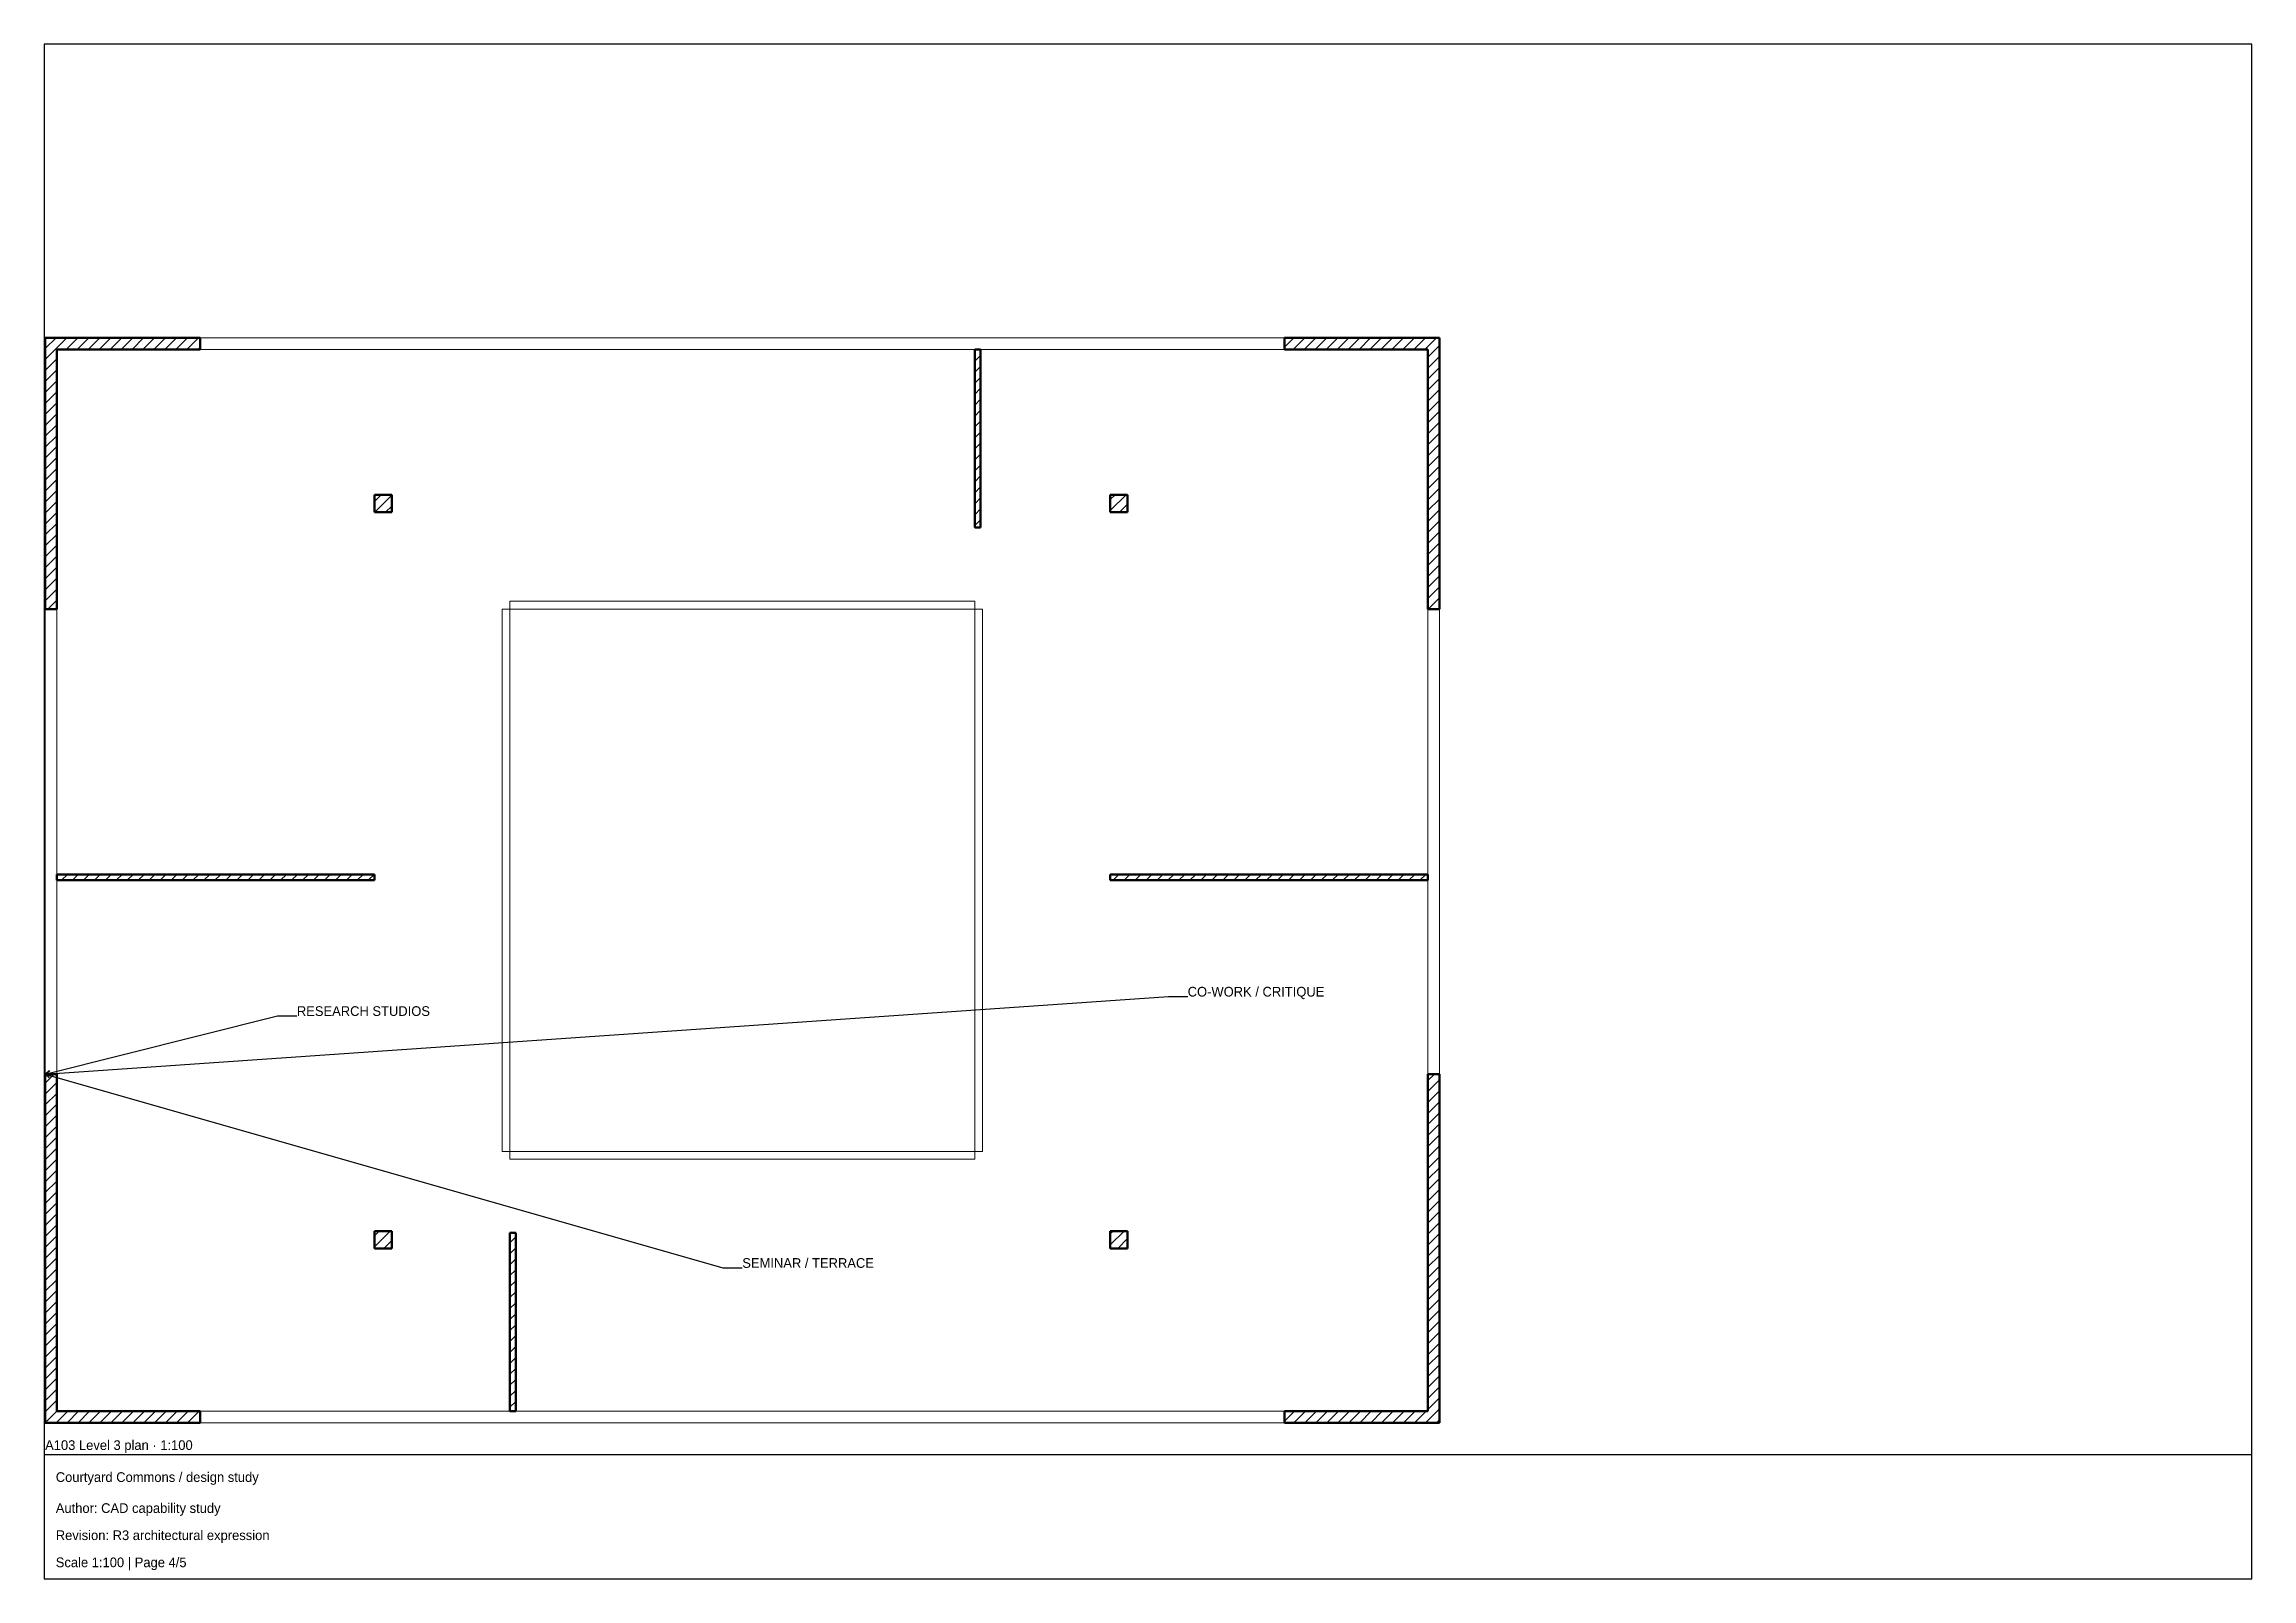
# Model space of a CAD drawing. Header units: millimetres. Extents: x 51854 to 52424, y 12 to 408.
import ezdxf

# ---------------------------------------------------------------- set-up
doc = ezdxf.new("R2010")
doc.units = ezdxf.units.MM
doc.layers.add('90 Derived drawings', color=7, linetype='CONTINUOUS', lineweight=25, true_color=0x202020)
doc.layers.add('Default', color=7, linetype='CONTINUOUS', lineweight=25, true_color=0x4f8cff)

msp = doc.modelspace()

# ---------------------------------------------------------------- linework, layer by layer
at = {"layer": '90 Derived drawings', "linetype": 'CONTINUOUS', "lineweight": 50, "true_color": 0x202020}
for p, q in [((51854.25, 332.25), (51854.25, 262.25)), ((51854.25, 332.25), (51894.25, 332.25)), ((51894.25, 332.25), (51894.25, 329.25)), ((52174.25, 332.25), (52174.25, 329.25)), ((52174.25, 332.25), (52214.25, 332.25)), ((52214.25, 332.25), (52214.25, 262.25)), ((51857.25, 329.25), (51857.25, 262.25)), ((51857.25, 329.25), (51894.25, 329.25)), ((52094.25, 329.25), (52094.25, 283.25)), ((52094.25, 329.25), (52095.75, 329.25)), ((52095.75, 329.25), (52095.75, 283.25)), ((52174.25, 329.25), (52211.25, 329.25)), ((52211.25, 329.25), (52211.25, 262.25)), ((51939.25, 291.75), (51939.25, 287.25)), ((51939.25, 291.75), (51943.75, 291.75)), ((51943.75, 291.75), (51943.75, 287.25)), ((52129.25, 291.75), (52129.25, 287.25)), ((52129.25, 291.75), (52133.75, 291.75)), ((52133.75, 291.75), (52133.75, 287.25)), ((51939.25, 287.25), (51943.75, 287.25)), ((52129.25, 287.25), (52133.75, 287.25)), ((52094.25, 283.25), (52095.75, 283.25)), ((51854.25, 262.25), (51857.25, 262.25)), ((52211.25, 262.25), (52214.25, 262.25)), ((51857.25, 193.75), (51857.25, 192.25)), ((51857.25, 193.75), (51939.25, 193.75)), ((51857.25, 192.25), (51939.25, 192.25)), ((51939.25, 193.75), (51939.25, 192.25)), ((52129.25, 193.75), (52129.25, 192.25)), ((52129.25, 193.75), (52211.25, 193.75)), ((52129.25, 192.25), (52211.25, 192.25)), ((52211.25, 193.75), (52211.25, 192.25)), ((51854.25, 142.25), (51854.25, 52.25)), ((51854.25, 142.25), (51857.25, 142.25)), ((51857.25, 142.25), (51857.25, 55.25)), ((52211.25, 142.25), (52211.25, 55.25)), ((52211.25, 142.25), (52214.25, 142.25)), ((52214.25, 142.25), (52214.25, 52.25)), ((51939.25, 101.75), (51939.25, 97.25)), ((51939.25, 101.75), (51943.75, 101.75)), ((51939.25, 97.25), (51943.75, 97.25)), ((51943.75, 101.75), (51943.75, 97.25)), ((51974.25, 101.25), (51974.25, 55.25)), ((51974.25, 101.25), (51975.75, 101.25)), ((51975.75, 101.25), (51975.75, 55.25)), ((52129.25, 101.75), (52129.25, 97.25)), ((52129.25, 101.75), (52133.75, 101.75)), ((52129.25, 97.25), (52133.75, 97.25)), ((52133.75, 101.75), (52133.75, 97.25)), ((51854.25, 52.25), (51894.25, 52.25)), ((51857.25, 55.25), (51894.25, 55.25)), ((51894.25, 55.25), (51894.25, 52.25)), ((51974.25, 55.25), (51975.75, 55.25)), ((52174.25, 55.25), (52174.25, 52.25)), ((52174.25, 55.25), (52211.25, 55.25)), ((52174.25, 52.25), (52214.25, 52.25))]:
    msp.add_line(p, q, dxfattribs=at)
at = {"layer": '90 Derived drawings', "linetype": 'CONTINUOUS', "lineweight": 13, "true_color": 0x202020}
for p, q in [((51854.25, 326.61), (51859.89, 332.25)), ((51854.25, 329.44), (51857.06, 332.25)), ((51859.72, 329.25), (51862.72, 332.25)), ((51862.55, 329.25), (51865.55, 332.25)), ((51865.38, 329.25), (51868.38, 332.25)), ((51868.21, 329.25), (51871.21, 332.25)), ((51871.03, 329.25), (51874.03, 332.25)), ((51873.86, 329.25), (51876.86, 332.25)), ((51876.69, 329.25), (51879.69, 332.25)), ((51879.52, 329.25), (51882.52, 332.25)), ((51882.35, 329.25), (51885.35, 332.25)), ((51885.18, 329.25), (51888.18, 332.25)), ((51888.01, 329.25), (51891.01, 332.25)), ((51890.83, 329.25), (51893.83, 332.25)), ((52174.25, 329.82), (52176.68, 332.25)), ((52176.5, 329.25), (52179.5, 332.25)), ((52179.33, 329.25), (52182.33, 332.25)), ((52182.16, 329.25), (52185.16, 332.25)), ((52184.99, 329.25), (52187.99, 332.25)), ((52187.82, 329.25), (52190.82, 332.25)), ((52190.65, 329.25), (52193.65, 332.25)), ((52193.48, 329.25), (52196.48, 332.25)), ((52196.3, 329.25), (52199.3, 332.25)), ((52199.13, 329.25), (52202.13, 332.25)), ((52201.96, 329.25), (52204.96, 332.25)), ((52204.79, 329.25), (52207.79, 332.25)), ((52207.62, 329.25), (52210.62, 332.25)), ((52210.45, 329.25), (52213.45, 332.25)), ((51854.25, 323.78), (51857.25, 326.78)), ((51893.66, 329.25), (51894.25, 329.84)), ((52094.25, 329.02), (52094.48, 329.25)), ((52094.25, 326.19), (52095.75, 327.69)), ((52211.25, 327.23), (52214.25, 330.23)), ((52211.25, 324.4), (52214.25, 327.4)), ((51854.25, 320.95), (51857.25, 323.95)), ((51854.25, 318.12), (51857.25, 321.12)), ((52094.25, 323.36), (52095.75, 324.86)), ((52094.25, 320.53), (52095.75, 322.03)), ((52094.25, 317.71), (52095.75, 319.21)), ((52211.25, 321.57), (52214.25, 324.57)), ((52211.25, 318.74), (52214.25, 321.74)), ((51854.25, 315.29), (51857.25, 318.29)), ((51854.25, 312.47), (51857.25, 315.47)), ((52094.25, 314.88), (52095.75, 316.38)), ((52094.25, 312.05), (52095.75, 313.55)), ((52211.25, 315.91), (52214.25, 318.91)), ((52211.25, 313.08), (52214.25, 316.08)), ((51854.25, 309.64), (51857.25, 312.64)), ((51854.25, 306.81), (51857.25, 309.81)), ((52094.25, 309.22), (52095.75, 310.72)), ((52094.25, 306.39), (52095.75, 307.89)), ((52211.25, 310.26), (52214.25, 313.26)), ((52211.25, 307.43), (52214.25, 310.43)), ((51854.25, 303.98), (51857.25, 306.98)), ((51854.25, 301.15), (51857.25, 304.15)), ((52094.25, 303.56), (52095.75, 305.06)), ((52094.25, 300.74), (52095.75, 302.24)), ((52211.25, 304.6), (52214.25, 307.6)), ((52211.25, 301.77), (52214.25, 304.77)), ((51854.25, 298.32), (51857.25, 301.32)), ((51854.25, 295.49), (51857.25, 298.49)), ((52094.25, 297.91), (52095.75, 299.41)), ((52094.25, 295.08), (52095.75, 296.58)), ((52211.25, 298.94), (52214.25, 301.94)), ((52211.25, 296.11), (52214.25, 299.11)), ((51854.25, 292.67), (51857.25, 295.67)), ((51854.25, 289.84), (51857.25, 292.84)), ((51939.25, 289.99), (51941.01, 291.75)), ((51939.34, 287.25), (51943.75, 291.66)), ((52094.25, 292.25), (52095.75, 293.75)), ((52094.25, 289.42), (52095.75, 290.92)), ((52129.25, 287.65), (52133.35, 291.75)), ((52129.25, 290.48), (52130.52, 291.75)), ((52211.25, 293.28), (52214.25, 296.28)), ((52211.25, 290.46), (52214.25, 293.46)), ((51854.25, 287.01), (51857.25, 290.01)), ((51854.25, 284.18), (51857.25, 287.18)), ((51942.17, 287.25), (51943.75, 288.83)), ((52094.25, 286.59), (52095.75, 288.09)), ((52094.25, 283.76), (52095.75, 285.26)), ((52131.68, 287.25), (52133.75, 289.32)), ((52211.25, 287.63), (52214.25, 290.63)), ((52211.25, 284.8), (52214.25, 287.8)), ((51854.25, 281.35), (51857.25, 284.35)), ((51854.25, 278.52), (51857.25, 281.52)), ((52211.25, 281.97), (52214.25, 284.97)), ((52211.25, 279.14), (52214.25, 282.14)), ((52211.25, 276.31), (52214.25, 279.31)), ((51854.25, 275.7), (51857.25, 278.7)), ((51854.25, 272.87), (51857.25, 275.87)), ((52211.25, 273.49), (52214.25, 276.49)), ((52211.25, 270.66), (52214.25, 273.66)), ((51854.25, 270.04), (51857.25, 273.04)), ((51854.25, 267.21), (51857.25, 270.21)), ((52211.25, 267.83), (52214.25, 270.83)), ((52211.25, 265), (52214.25, 268)), ((51854.25, 264.38), (51857.25, 267.38)), ((51854.95, 262.25), (51857.25, 264.55)), ((52211.33, 262.25), (52214.25, 265.17)), ((52214.16, 262.25), (52214.25, 262.34)), ((51858.49, 192.25), (51859.99, 193.75)), ((51861.31, 192.25), (51862.81, 193.75)), ((51864.14, 192.25), (51865.64, 193.75)), ((51866.97, 192.25), (51868.47, 193.75)), ((51869.8, 192.25), (51871.3, 193.75)), ((51872.63, 192.25), (51874.13, 193.75)), ((51875.46, 192.25), (51876.96, 193.75)), ((51878.28, 192.25), (51879.78, 193.75)), ((51881.11, 192.25), (51882.61, 193.75)), ((51883.94, 192.25), (51885.44, 193.75)), ((51886.77, 192.25), (51888.27, 193.75)), ((51889.6, 192.25), (51891.1, 193.75)), ((51892.43, 192.25), (51893.93, 193.75)), ((51895.26, 192.25), (51896.76, 193.75)), ((51898.08, 192.25), (51899.58, 193.75)), ((51900.91, 192.25), (51902.41, 193.75)), ((51903.74, 192.25), (51905.24, 193.75)), ((51906.57, 192.25), (51908.07, 193.75)), ((51909.4, 192.25), (51910.9, 193.75)), ((51912.23, 192.25), (51913.73, 193.75)), ((51915.05, 192.25), (51916.55, 193.75)), ((51917.88, 192.25), (51919.38, 193.75)), ((51920.71, 192.25), (51922.21, 193.75)), ((51923.54, 192.25), (51925.04, 193.75)), ((51926.37, 192.25), (51927.87, 193.75)), ((51929.2, 192.25), (51930.7, 193.75)), ((51932.02, 192.25), (51933.52, 193.75)), ((51934.85, 192.25), (51936.35, 193.75)), ((51937.68, 192.25), (51939.18, 193.75)), ((52130.01, 192.25), (52131.51, 193.75)), ((52132.84, 192.25), (52134.34, 193.75)), ((52135.67, 192.25), (52137.17, 193.75)), ((52138.5, 192.25), (52140, 193.75)), ((52141.33, 192.25), (52142.83, 193.75)), ((52144.16, 192.25), (52145.66, 193.75)), ((52146.99, 192.25), (52148.49, 193.75)), ((52149.81, 192.25), (52151.31, 193.75)), ((52152.64, 192.25), (52154.14, 193.75)), ((52155.47, 192.25), (52156.97, 193.75)), ((52158.3, 192.25), (52159.8, 193.75)), ((52161.13, 192.25), (52162.63, 193.75)), ((52163.96, 192.25), (52165.46, 193.75)), ((52166.78, 192.25), (52168.28, 193.75)), ((52169.61, 192.25), (52171.11, 193.75)), ((52172.44, 192.25), (52173.94, 193.75)), ((52175.27, 192.25), (52176.77, 193.75)), ((52178.1, 192.25), (52179.6, 193.75)), ((52180.93, 192.25), (52182.43, 193.75)), ((52183.75, 192.25), (52185.25, 193.75)), ((52186.58, 192.25), (52188.08, 193.75)), ((52189.41, 192.25), (52190.91, 193.75)), ((52192.24, 192.25), (52193.74, 193.75)), ((52195.07, 192.25), (52196.57, 193.75)), ((52197.9, 192.25), (52199.4, 193.75)), ((52200.73, 192.25), (52202.23, 193.75)), ((52203.55, 192.25), (52205.05, 193.75)), ((52206.38, 192.25), (52207.88, 193.75)), ((52209.21, 192.25), (52210.71, 193.75)), ((51854.25, 139.93), (51856.57, 142.25)), ((51854.25, 137.1), (51857.25, 140.1)), ((51854.25, 134.27), (51857.25, 137.27)), ((52211.25, 140.55), (52212.95, 142.25)), ((52211.25, 137.72), (52214.25, 140.72)), ((52211.25, 134.89), (52214.25, 137.89)), ((51854.25, 131.45), (51857.25, 134.45)), ((51854.25, 128.62), (51857.25, 131.62)), ((52211.25, 132.06), (52214.25, 135.06)), ((52211.25, 129.24), (52214.25, 132.24)), ((51854.25, 125.79), (51857.25, 128.79)), ((51854.25, 122.96), (51857.25, 125.96)), ((52211.25, 126.41), (52214.25, 129.41)), ((52211.25, 123.58), (52214.25, 126.58)), ((51854.25, 120.13), (51857.25, 123.13)), ((51854.25, 117.3), (51857.25, 120.3)), ((52211.25, 120.75), (52214.25, 123.75)), ((52211.25, 117.92), (52214.25, 120.92)), ((51854.25, 114.48), (51857.25, 117.48)), ((51854.25, 111.65), (51857.25, 114.65)), ((52211.25, 115.09), (52214.25, 118.09)), ((52211.25, 112.27), (52214.25, 115.27)), ((51854.25, 108.82), (51857.25, 111.82)), ((51854.25, 105.99), (51857.25, 108.99)), ((52211.25, 109.44), (52214.25, 112.44)), ((52211.25, 106.61), (52214.25, 109.61)), ((51854.25, 103.16), (51857.25, 106.16)), ((51854.25, 100.33), (51857.25, 103.33)), ((52211.25, 103.78), (52214.25, 106.78)), ((52211.25, 100.95), (52214.25, 103.95)), ((51854.25, 97.5), (51857.25, 100.5)), ((51854.25, 94.68), (51857.25, 97.68)), ((51939.25, 97.65), (51943.35, 101.75)), ((51939.25, 100.48), (51940.52, 101.75)), ((51941.68, 97.25), (51943.75, 99.32)), ((51974.25, 98.71), (51975.75, 100.21)), ((51974.25, 95.88), (51975.75, 97.38)), ((52129.25, 98.15), (52132.85, 101.75)), ((52129.25, 100.98), (52130.02, 101.75)), ((52131.18, 97.25), (52133.75, 99.82)), ((52211.25, 98.12), (52214.25, 101.12)), ((52211.25, 95.29), (52214.25, 98.29)), ((51854.25, 91.85), (51857.25, 94.85)), ((51854.25, 89.02), (51857.25, 92.02)), ((51974.25, 93.05), (51975.75, 94.55)), ((51974.25, 90.23), (51975.75, 91.73)), ((52211.25, 92.47), (52214.25, 95.47)), ((52211.25, 89.64), (52214.25, 92.64)), ((51854.25, 86.19), (51857.25, 89.19)), ((51854.25, 83.36), (51857.25, 86.36)), ((51974.25, 87.4), (51975.75, 88.9)), ((51974.25, 84.57), (51975.75, 86.07)), ((52211.25, 86.81), (52214.25, 89.81)), ((52211.25, 83.98), (52214.25, 86.98)), ((51854.25, 80.53), (51857.25, 83.53)), ((51854.25, 77.71), (51857.25, 80.71)), ((51974.25, 81.74), (51975.75, 83.24)), ((51974.25, 78.91), (51975.75, 80.41)), ((52211.25, 81.15), (52214.25, 84.15)), ((52211.25, 78.32), (52214.25, 81.32)), ((51854.25, 74.88), (51857.25, 77.88)), ((51854.25, 72.05), (51857.25, 75.05)), ((51974.25, 76.08), (51975.75, 77.58)), ((51974.25, 73.26), (51975.75, 74.76)), ((52211.25, 75.5), (52214.25, 78.5)), ((52211.25, 72.67), (52214.25, 75.67)), ((51854.25, 69.22), (51857.25, 72.22)), ((51854.25, 66.39), (51857.25, 69.39)), ((51974.25, 70.43), (51975.75, 71.93)), ((51974.25, 67.6), (51975.75, 69.1)), ((52211.25, 69.84), (52214.25, 72.84)), ((52211.25, 67.01), (52214.25, 70.01)), ((51854.25, 63.56), (51857.25, 66.56)), ((51854.25, 60.74), (51857.25, 63.74)), ((51974.25, 64.77), (51975.75, 66.27)), ((51974.25, 61.94), (51975.75, 63.44)), ((52211.25, 64.18), (52214.25, 67.18)), ((52211.25, 61.35), (52214.25, 64.35)), ((51854.25, 57.91), (51857.25, 60.91)), ((51854.25, 55.08), (51857.25, 58.08)), ((51974.25, 59.11), (51975.75, 60.61)), ((51974.25, 56.28), (51975.75, 57.78)), ((52211.25, 58.53), (52214.25, 61.53)), ((52211.25, 55.7), (52214.25, 58.7)), ((51854.25, 52.25), (51857.25, 55.25)), ((51857.08, 52.25), (51860.08, 55.25)), ((51859.91, 52.25), (51862.91, 55.25)), ((51862.74, 52.25), (51865.74, 55.25)), ((51865.56, 52.25), (51868.56, 55.25)), ((51868.39, 52.25), (51871.39, 55.25)), ((51871.22, 52.25), (51874.22, 55.25)), ((51874.05, 52.25), (51877.05, 55.25)), ((51876.88, 52.25), (51879.88, 55.25)), ((51879.71, 52.25), (51882.71, 55.25)), ((51882.53, 52.25), (51885.53, 55.25)), ((51885.36, 52.25), (51888.36, 55.25)), ((51888.19, 52.25), (51891.19, 55.25)), ((51891.02, 52.25), (51894.02, 55.25)), ((51893.85, 52.25), (51894.25, 52.65)), ((52174.25, 52.64), (52176.86, 55.25)), ((52176.69, 52.25), (52179.69, 55.25)), ((52179.52, 52.25), (52182.52, 55.25)), ((52182.35, 52.25), (52185.35, 55.25)), ((52185.18, 52.25), (52188.18, 55.25)), ((52188, 52.25), (52191, 55.25)), ((52190.83, 52.25), (52193.83, 55.25)), ((52193.66, 52.25), (52196.66, 55.25)), ((52196.49, 52.25), (52199.49, 55.25)), ((52199.32, 52.25), (52202.32, 55.25)), ((52202.15, 52.25), (52205.15, 55.25)), ((52204.97, 52.25), (52207.97, 55.25)), ((52207.8, 52.25), (52210.8, 55.25)), ((52210.63, 52.25), (52214.25, 55.87)), ((52213.46, 52.25), (52214.25, 53.04))]:
    msp.add_line(p, q, dxfattribs=at)
at = {"layer": '90 Derived drawings', "linetype": 'CONTINUOUS', "lineweight": 18, "true_color": 0x202020}
for p, q in [((51894.25, 332.25), (52174.25, 332.25)), ((51894.25, 329.25), (52094.25, 329.25)), ((52095.75, 329.25), (52174.25, 329.25)), ((51854.25, 262.25), (51854.25, 142.25)), ((51857.25, 262.25), (51857.25, 193.75)), ((51972.25, 122.25), (51972.25, 262.25)), ((51972.25, 262.25), (51974.25, 262.25)), ((51974.25, 262.25), (51974.25, 264.25)), ((51974.25, 264.25), (52094.25, 264.25)), ((51974.25, 262.25), (52094.25, 262.25)), ((51974.25, 122.25), (51974.25, 262.25)), ((52094.25, 262.25), (52094.25, 264.25)), ((52094.25, 122.25), (52094.25, 262.25)), ((52094.25, 262.25), (52096.25, 262.25)), ((52096.25, 122.25), (52096.25, 262.25)), ((52211.25, 262.25), (52211.25, 193.75)), ((52214.25, 262.25), (52214.25, 142.25)), ((51857.25, 192.25), (51857.25, 142.25)), ((52211.25, 192.25), (52211.25, 142.25)), ((51972.25, 122.25), (51974.25, 122.25)), ((51974.25, 120.25), (51974.25, 122.25)), ((51974.25, 122.25), (52094.25, 122.25)), ((51974.25, 120.25), (52094.25, 120.25)), ((52094.25, 120.25), (52094.25, 122.25)), ((52094.25, 122.25), (52096.25, 122.25)), ((51894.25, 55.25), (51974.25, 55.25)), ((51894.25, 52.25), (52174.25, 52.25)), ((51975.75, 55.25), (52174.25, 55.25))]:
    msp.add_line(p, q, dxfattribs=at)
at = {"layer": '90 Derived drawings', "linetype": 'CONTINUOUS', "lineweight": 25, "true_color": 0x202020}
for points in [[(51854.25, 142.25, 0), (52144.25, 162.25, 0), (52149.25, 162.25, 0)], [(51854.25, 142.25, 0), (51914.25, 157.25, 0), (51919.25, 157.25, 0)], [(51855.31, 143.16, 0), (51854.25, 142.25, 0), (51855.61, 141.95, 0)], [(51855.45, 142.96, 0), (51854.25, 142.25, 0), (51855.54, 141.71, 0)], [(51855.62, 142.51, 0), (51854.25, 142.25, 0), (51855.28, 141.31, 0)], [(51854.25, 142.25, 0), (52029.25, 92.25, 0), (52034.25, 92.25, 0)]]:
    msp.add_polyline3d(points, dxfattribs=at)
at = {"layer": 'Default', "linetype": 'CONTINUOUS', "lineweight": 25, "true_color": 0x4f8cff}
for points in [[(51854, 12), (52424, 12), (52424, 408), (51854, 408)], [(51854, 12), (52424, 12), (52424, 44), (51854, 44)]]:
    msp.add_lwpolyline(points, close=True, dxfattribs=at)

# ---------------------------------------------------------------- texts
at = {"layer": '90 Derived drawings', "linetype": 'CONTINUOUS', "lineweight": 25, "true_color": 0x202020}
for s, p in [('RESEARCH STUDIOS', (51919.25, 157.25)), ('CO-WORK / CRITIQUE', (52149.25, 162.25)), ('SEMINAR / TERRACE', (52034.25, 92.25)), ('A103 Level 3 plan · 1:100', (51854.25, 45.25))]:
    msp.add_text(s, height=2.5, dxfattribs=at).set_placement(p)
at = {"layer": 'Default', "linetype": 'CONTINUOUS', "lineweight": 25, "true_color": 0x4f8cff}
for s, p in [('Courtyard Commons / design study', (51857, 37)), ('Author: CAD capability study', (51857, 29)), ('Revision: R3 architectural expression', (51857, 22)), ('Scale 1:100 | Page 4/5', (51857, 15))]:
    msp.add_text(s, height=2.5, dxfattribs=at).set_placement(p)

doc.saveas('drawing.dxf')
